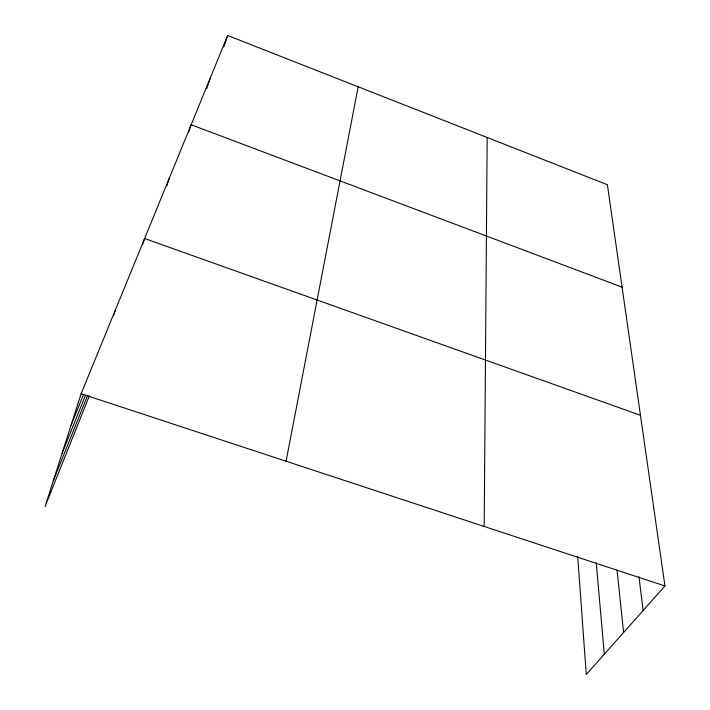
<?xml version="1.0" encoding="UTF-8"?>
<svg xmlns="http://www.w3.org/2000/svg" width="710" height="710" viewBox="0 0 710 710"><rect width="100%" height="100%" fill="white"/><g stroke="black" fill="none" stroke-linecap="round" stroke-linejoin="round"><path stroke-width="1.06" d="M484.193 526.456L487.175 137.483M286.068 461.234L358.177 86.789M577.718 556.534L586.274 674.5L664.95 585.972L607.387 184.724L227.661 35.5L81.118 393.748L45.049 506.594L89.371 395.798M113.52 315.799L115.517 309.649M142.577 244.693L144.609 238.516L640.464 415.297M166.806 185.825L169.548 177.571M188.727 132.007L191.15 124.765L622.084 287.151M206.734 88.661L210.577 77.257M223.792 46.94L227.661 35.5M53.259 480.901L87.765 395.062M62.089 453.273L85.502 395.328M71.044 425.246L83.505 394.582M81.118 393.748L664.95 585.972M638.956 576.635L643.109 610.547M617.061 570.192L623.602 632.503M596.231 562.542L604.29 654.229"/></g></svg>
